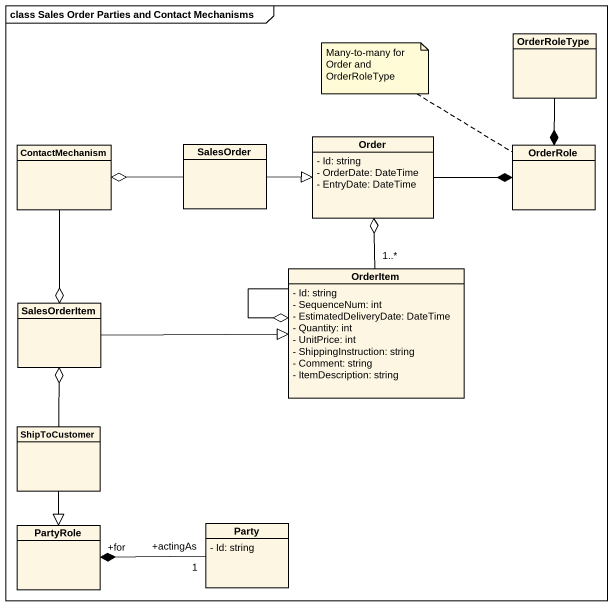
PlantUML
@startuml
mainframe class Sales Order Parties and Contact Mechanisms
hide circle
hide empty members
skinparam classAttributeIconSize 0
class OrderRoleType
class ContactMechanism
class SalesOrder
class Order {
  - Id: string
  - OrderDate: DateTime
  - EntryDate: DateTime
}
class OrderRole
class OrderItem {
  - Id: string
  - SequenceNum: int
  - EstimatedDeliveryDate: DateTime
  - Quantity: int
  - UnitPrice: int
  - ShippingInstruction: string
  - Comment: string
  - ItemDescription: string
}
class SalesOrderItem
class ShipToCustomer
class PartyRole
class Party {
  - Id: string
}
OrderRoleType --* OrderRole
ContactMechanism --o SalesOrderItem
SalesOrder -left-o ContactMechanism
SalesOrder -right-|> Order
Order -right-* OrderRole
OrderItem "1..*" -up-o Order
OrderItem --o OrderItem
SalesOrderItem -right-|> OrderItem
ShipToCustomer -up-o SalesOrderItem
ShipToCustomer --|> PartyRole
Party "+actingAs\n1" -left-* "+for" PartyRole
note top of OrderRole : Many-to-many for Order and OrderRoleType
@enduml
